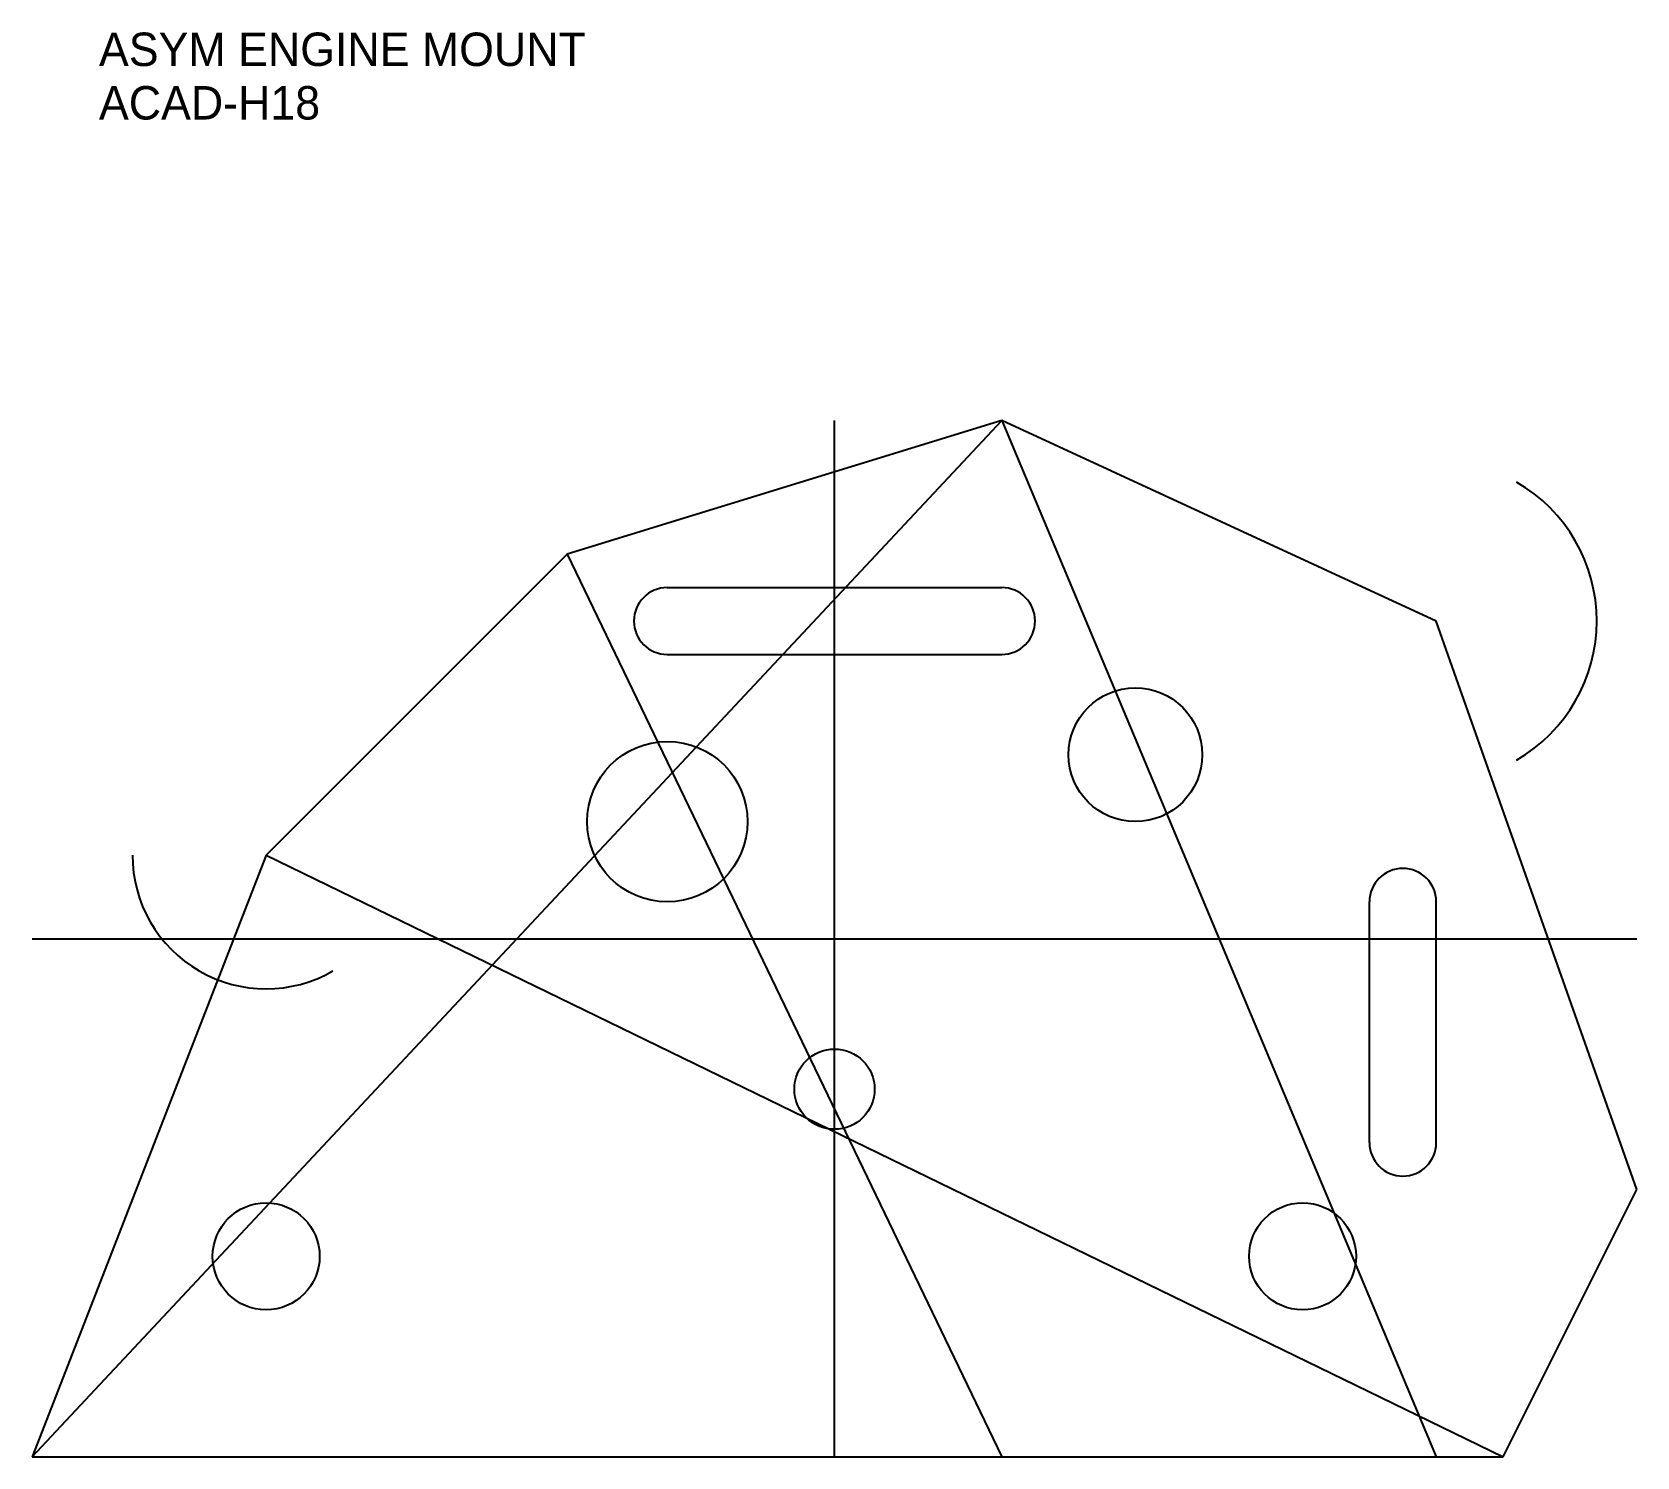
# Model space of a CAD drawing. Header units: millimetres. Extents: x 0 to 240, y 0 to 213.
import ezdxf

# ---------------------------------------------------------------- set-up
doc = ezdxf.new("R2010")
doc.units = ezdxf.units.MM
for name, color, linetype in [('ANNOTATION', 3, 'Continuous'), ('CENTER', 4, 'Continuous'), ('CUTOUT', 1, 'Continuous'), ('HOLE', 2, 'Continuous'), ('OUTLINE', 7, 'Continuous'), ('RIB', 6, 'Continuous')]:
    doc.layers.add(name, color=color, linetype=linetype)

msp = doc.modelspace()

# ---------------------------------------------------------------- linework, layer by layer
at = {"layer": 'CENTER'}
for p, q in [((120, 0), (120, 155)), ((0, 77.5), (240, 77.5))]:
    msp.add_line(p, q, dxfattribs=at)
at = {"layer": 'CUTOUT'}
for p, q in [((95, 130), (145, 130)), ((95, 120), (145, 120)), ((200, 47), (200, 83)), ((210, 47), (210, 83))]:
    msp.add_line(p, q, dxfattribs=at)
for centre, start, end in [((95, 125), 90, 270), ((145, 125), 270, 90), ((205, 83), 0, 180), ((205, 47), 180, 0)]:
    msp.add_arc(centre, 5, start, end, dxfattribs=at)
at = {"layer": 'HOLE'}
for centre, radius in [((165, 105), 10), ((95, 95), 12), ((120, 55), 6), ((35, 30), 8), ((190, 30), 8)]:
    msp.add_circle(centre, radius, dxfattribs=at)
at = {"layer": 'OUTLINE'}
for p, q in [((145, 155), (80, 135)), ((210, 125), (145, 155)), ((80, 135), (35, 90)), ((240, 40), (210, 125)), ((35, 90), (0, 0)), ((220, 0), (240, 40)), ((0, 0), (220, 0))]:
    msp.add_line(p, q, dxfattribs=at)
for centre, radius, start, end in [((210, 125), 24, 300, 60), ((35, 90), 20, 180, 300)]:
    msp.add_arc(centre, radius, start, end, dxfattribs=at)
at = {"layer": 'RIB'}
for p, q in [((0, 0), (145, 155)), ((145, 155), (210, 0)), ((80, 135), (145, 0)), ((35, 90), (220, 0))]:
    msp.add_line(p, q, dxfattribs=at)

# ---------------------------------------------------------------- texts
at = {"layer": 'ANNOTATION'}
for s, p in [('ASYM ENGINE MOUNT', (10, 208)), ('ACAD-H18', (10, 200))]:
    msp.add_text(s, height=5, dxfattribs=at).set_placement(p)

doc.saveas('drawing.dxf')
